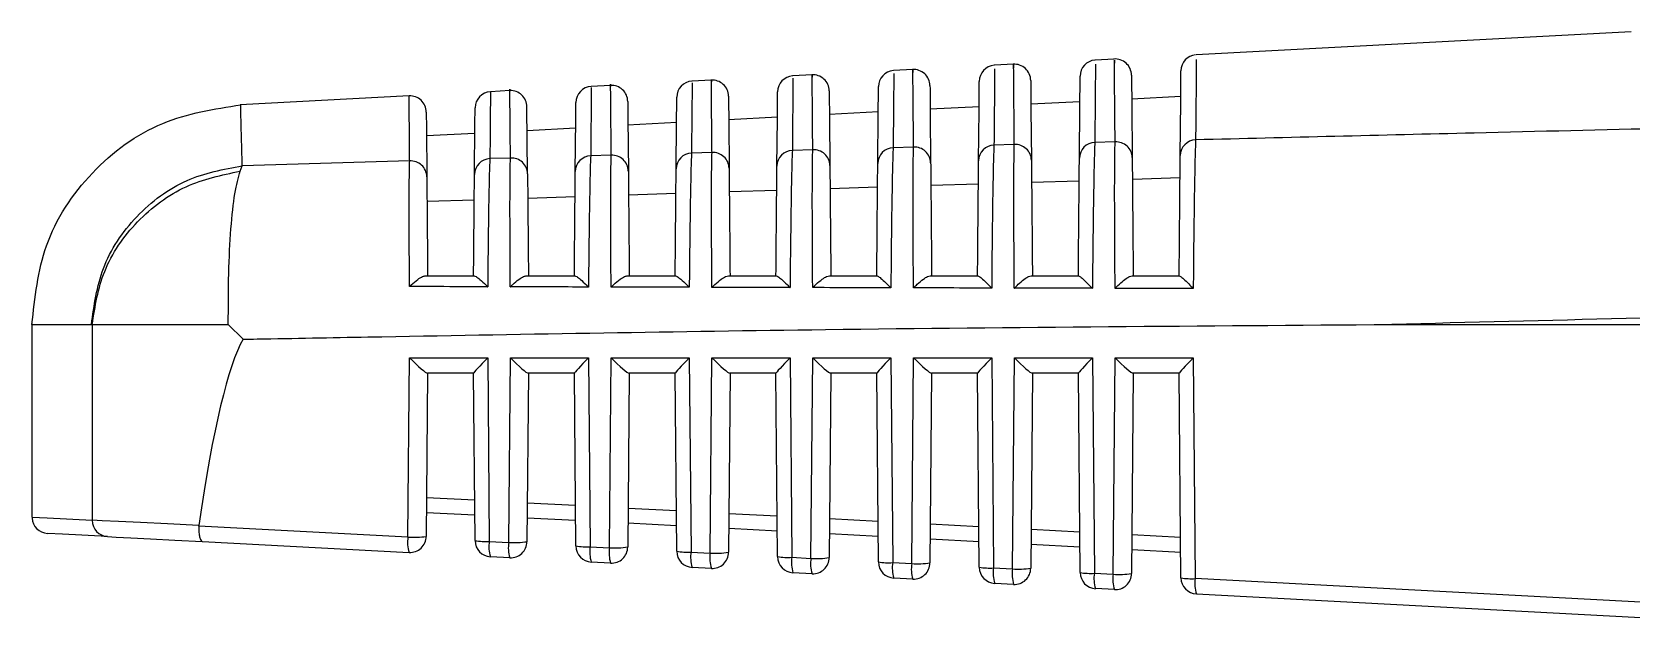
# Model space of a CAD drawing. Extents: x 7 to 113, y 1 to 87.
# Drawn here: x 43.923 to 44.907, y 73.581 to 73.948 of the extents above; entities that cross this region are included whole.
import ezdxf

# ---------------------------------------------------------------- set-up
doc = ezdxf.new("R2010")
doc.units = 0
doc.header["$MEASUREMENT"] = 0
doc.layers.add('OBJECT', color=7, linetype='CONTINUOUS')

msp = doc.modelspace()

# ---------------------------------------------------------------- linework, layer by layer
at = {"layer": 'OBJECT'}
for p, q in [((44.90688, 73.94849), (44.63935, 73.93447)), ((44.46507, 73.92534), (44.45333, 73.92472)), ((44.52703, 73.92859), (44.51534, 73.92797)), ((44.58898, 73.93183), (44.57734, 73.93122)), ((44.27921, 73.9156), (44.26732, 73.91497)), ((44.34116, 73.91885), (44.32932, 73.91822)), ((44.40312, 73.92209), (44.39133, 73.92147)), ((44.15529, 73.9091), (44.0513, 73.90365)), ((44.21725, 73.91235), (44.20531, 73.91173)), ((44.53778, 73.90416), (44.56789, 73.90574)), ((44.59975, 73.90741), (44.62992, 73.90899)), ((44.22815, 73.86114), (44.22779, 73.90245)), ((44.38198, 73.89598), (44.35168, 73.89439)), ((44.44401, 73.89924), (44.41365, 73.89765)), ((44.50604, 73.90249), (44.47562, 73.9009)), ((44.16595, 73.88465), (44.19572, 73.88621)), ((44.22792, 73.8879), (44.25774, 73.88947)), ((44.31995, 73.89273), (44.28971, 73.89114)), ((44.40358, 73.87594), (44.39102, 73.8756)), ((44.46557, 73.87759), (44.45303, 73.87725)), ((44.52756, 73.8792), (44.51504, 73.87888)), ((44.58954, 73.8808), (44.57706, 73.88048)), ((44.05131, 73.86281), (44.05269, 73.86615)), ((44.15564, 73.86911), (44.05269, 73.86615)), ((44.21763, 73.87085), (44.20497, 73.8705)), ((44.27961, 73.87258), (44.26699, 73.87223)), ((44.3416, 73.87427), (44.329, 73.87393)), ((44.56746, 73.8567), (44.5382, 73.85579)), ((44.62948, 73.8586), (44.60018, 73.8577)), ((44.25737, 73.84697), (44.22828, 73.84604)), ((44.31939, 73.84894), (44.29027, 73.84802)), ((44.38141, 73.8509), (44.35225, 73.84998)), ((44.44343, 73.85285), (44.41423, 73.85193)), ((44.50544, 73.85478), (44.47622, 73.85387)), ((44.19536, 73.84499), (44.1663, 73.84405)), ((44.16548, 73.79841), (44.19525, 73.79841)), ((44.22756, 73.79841), (44.25721, 73.79841)), ((44.28963, 73.79841), (44.31917, 73.79841)), ((44.3517, 73.79841), (44.38114, 73.79841)), ((44.41377, 73.79841), (44.44311, 73.79841)), ((44.47584, 73.79841), (44.50508, 73.79841)), ((44.5379, 73.79841), (44.56706, 73.79841)), ((44.59996, 73.79841), (44.62904, 73.79841)), ((43.92332, 73.7688), (43.92332, 73.64979)), ((43.95994, 73.76841), (43.96039, 73.76841)), ((43.96039, 73.76841), (43.96039, 73.64785)), ((44.04409, 73.76841), (44.05324, 73.75932)), ((44.75968, 73.76841), (45.04824, 73.76841)), ((44.15461, 73.63752), (44.15557, 73.74788)), ((44.15557, 73.74788), (44.20365, 73.74788)), ((44.20365, 73.74788), (44.20463, 73.63488)), ((44.21658, 73.63425), (44.21757, 73.74788)), ((44.21757, 73.74788), (44.26565, 73.74788)), ((44.26565, 73.74788), (44.26666, 73.63161)), ((44.27855, 73.63098), (44.27957, 73.74788)), ((44.27957, 73.74788), (44.32765, 73.74788)), ((44.32765, 73.74788), (44.32869, 73.62833)), ((44.34052, 73.62771), (44.34157, 73.74788)), ((44.34157, 73.74788), (44.38965, 73.74788)), ((44.38965, 73.74788), (44.39072, 73.62506)), ((44.40249, 73.62443), (44.40357, 73.74788)), ((44.40357, 73.74788), (44.45165, 73.74788)), ((44.45165, 73.74788), (44.45275, 73.62178)), ((44.46446, 73.62116), (44.46557, 73.74788)), ((44.46557, 73.74788), (44.51365, 73.74788)), ((44.51365, 73.74788), (44.51478, 73.6185)), ((44.52643, 73.61789), (44.52757, 73.74788)), ((44.52757, 73.74788), (44.57565, 73.74788)), ((44.57565, 73.74788), (44.5768, 73.61523)), ((44.58841, 73.61462), (44.58957, 73.74788)), ((44.58957, 73.74788), (44.63765, 73.74788)), ((44.63765, 73.74788), (44.63883, 73.61195)), ((44.1667, 73.73841), (44.16582, 73.63796)), ((44.19495, 73.73841), (44.16655, 73.73841)), ((44.19585, 73.63532), (44.19495, 73.73843)), ((44.2287, 73.73841), (44.22779, 73.63469)), ((44.25695, 73.73841), (44.22855, 73.73841)), ((44.25788, 73.63204), (44.25695, 73.73843)), ((44.2907, 73.73841), (44.28977, 73.63141)), ((44.31895, 73.73841), (44.29055, 73.73841)), ((44.31991, 73.62877), (44.31895, 73.73843)), ((44.3527, 73.73841), (44.35174, 73.62814)), ((44.38095, 73.73841), (44.35255, 73.73841)), ((44.38194, 73.62549), (44.38095, 73.73843)), ((44.4147, 73.73841), (44.41371, 73.62487)), ((44.44295, 73.73841), (44.41455, 73.73841)), ((44.44396, 73.62222), (44.44295, 73.73843)), ((44.4767, 73.73841), (44.47568, 73.6216)), ((44.50495, 73.73841), (44.47655, 73.73841)), ((44.50599, 73.61894), (44.50495, 73.73843)), ((44.5387, 73.73841), (44.53765, 73.61833)), ((44.56695, 73.73841), (44.53855, 73.73841)), ((44.56802, 73.61567), (44.56695, 73.73843)), ((44.6007, 73.73841), (44.59962, 73.61505)), ((44.62895, 73.73841), (44.60055, 73.73841)), ((44.63005, 73.61239), (44.62895, 73.73843)), ((44.16603, 73.66195), (44.19563, 73.66039)), ((44.228, 73.65868), (44.25766, 73.65712)), ((44.19571, 73.65096), (44.16595, 73.65253)), ((44.25774, 73.64769), (44.22792, 73.64926)), ((44.28998, 73.65541), (44.31969, 73.65384)), ((44.35195, 73.65214), (44.38172, 73.65057)), ((44.41392, 73.64887), (44.44375, 73.64729)), ((44.02592, 73.64432), (44.02595, 73.64467)), ((44.15461, 73.63752), (44.02592, 73.64432)), ((44.31977, 73.64441), (44.28989, 73.64599)), ((44.3818, 73.64113), (44.35186, 73.64272)), ((44.44383, 73.63786), (44.41384, 73.63944)), ((44.47589, 73.64559), (44.50577, 73.64401)), ((44.53786, 73.64232), (44.5678, 73.64074)), ((44.59983, 73.63905), (44.62983, 73.63746)), ((44.02831, 73.63477), (44.1553, 73.62806)), ((44.20463, 73.63488), (44.21658, 73.63425)), ((44.26666, 73.63161), (44.27855, 73.63098)), ((44.50586, 73.63458), (44.47581, 73.63617)), ((44.56789, 73.63131), (44.53778, 73.6329)), ((44.62991, 73.62803), (44.59975, 73.62963)), ((44.21727, 73.62479), (44.20532, 73.62542)), ((44.27924, 73.62152), (44.26735, 73.62214)), ((44.32869, 73.62833), (44.34052, 73.62771)), ((44.39072, 73.62506), (44.40249, 73.62443)), ((44.45275, 73.62178), (44.46446, 73.62116)), ((44.34121, 73.61824), (44.32938, 73.61887)), ((44.40318, 73.61497), (44.39141, 73.61559)), ((44.46515, 73.6117), (44.45344, 73.61232)), ((44.51478, 73.6185), (44.52643, 73.61789)), ((44.5768, 73.61523), (44.58841, 73.61462)), ((45.04737, 73.59038), (44.63883, 73.61195)), ((44.52712, 73.60843), (44.51547, 73.60904)), ((44.5891, 73.60515), (44.57749, 73.60577)), ((44.63952, 73.60249), (45.04832, 73.58091))]:
    msp.add_line(p, q, dxfattribs=at)
at = {"layer": 'OBJECT', "flags": 128}
for points in [[(44.6296, 73.87239), (44.62989, 73.90574), (44.63003, 73.92249), (44.63005, 73.92458)], [(44.44355, 73.86757), (44.44382, 73.89778), (44.44395, 73.91293), (44.44397, 73.91483)], [(44.47568, 73.91544), (44.47569, 73.91354), (44.47583, 73.89829), (44.47609, 73.8679)], [(44.50557, 73.8692), (44.50584, 73.90044), (44.50598, 73.91612), (44.50599, 73.91808)], [(44.53765, 73.91869), (44.53767, 73.91672), (44.5378, 73.90095), (44.53808, 73.86953)], [(44.56758, 73.87081), (44.56786, 73.9031), (44.56801, 73.9193), (44.56802, 73.92133)], [(44.59962, 73.92194), (44.59964, 73.9199), (44.59978, 73.9036), (44.60006, 73.87113)], [(44.25751, 73.86252), (44.25779, 73.89441), (44.25788, 73.90508)], [(44.28976, 73.9057), (44.28976, 73.9057), (44.28986, 73.89497), (44.29014, 73.86287)], [(44.31952, 73.86423), (44.31977, 73.89242), (44.31989, 73.90656), (44.31991, 73.90833)], [(44.35173, 73.90895), (44.35175, 73.90717), (44.35187, 73.89294), (44.35212, 73.86457)], [(44.38154, 73.86591), (44.38179, 73.8951), (44.38192, 73.90975), (44.38194, 73.91158)], [(44.41371, 73.9122), (44.41372, 73.91035), (44.41385, 73.89562), (44.41411, 73.86625)], [(44.16582, 73.89921), (44.16582, 73.89921), (44.16591, 73.88923), (44.16617, 73.85939)], [(44.19549, 73.86079), (44.19576, 73.89154), (44.19585, 73.90183)], [(43.92332, 73.64979), (43.93261, 73.64931), (43.96039, 73.64785)], [(43.96969, 73.63786), (43.94204, 73.63932), (43.9328, 73.63981)], [(44.02595, 73.64467), (44.00677, 73.6456), (43.9901, 73.64641), (43.97651, 73.64707), (43.96649, 73.64755), (43.96039, 73.64785)], [(43.96969, 73.63786), (43.97517, 73.63757), (43.98413, 73.6371), (43.99626, 73.63646), (44.01115, 73.63567), (44.02831, 73.63477)]]:
    msp.add_lwpolyline(points, dxfattribs=at)
at = {"layer": 'OBJECT'}
for centre, radius, start, end in [((44.64005, 73.9245), 0.01, 95.86712, 179.5), ((44.45397, 73.91474), 0.01, 94.74595, 179.5), ((44.46568, 73.91536), 0.01, 0.5, 94.79974), ((44.51599, 73.91799), 0.01, 95.12021, 179.5), ((44.52765, 73.9186), 0.01, 0.5, 95.19451), ((44.57802, 73.92124), 0.01, 95.49392, 179.5), ((44.58962, 73.92185), 0.01, 0.5, 95.5324), ((44.26788, 73.90499), 0.01, 93.61965, 179.5), ((44.27976, 73.90561), 0.01, 0.5, 93.69585), ((44.32991, 73.90824), 0.01, 93.9957, 179.5), ((44.34174, 73.90886), 0.01, 0.5, 94.06115), ((44.39194, 73.91149), 0.01, 94.37112, 179.5), ((44.40371, 73.91211), 0.01, 0.5, 94.44636), ((44.15582, 73.89912), 0.01, 0.5, 93.01384), ((44.20585, 73.90174), 0.01, 93.24296, 179.5), ((44.21779, 73.90237), 0.01, 0.5, 93.31964), ((44.39142, 73.86573), 0.00988, 92.34677, 178.94466), ((44.4042, 73.86605), 0.00991, 1.14426, 93.57143), ((44.45343, 73.86738), 0.00988, 92.3291, 178.92157), ((44.46619, 73.8677), 0.00991, 1.16623, 93.58923), ((44.51544, 73.86901), 0.00987, 92.30337, 178.90566), ((44.52818, 73.86932), 0.0099, 1.18846, 93.60779), ((44.57745, 73.87061), 0.00987, 92.28086, 178.88648), ((44.59017, 73.87092), 0.0099, 1.21032, 93.62748), ((44.63946, 73.87219), 0.00987, 92.25876, 178.866), ((44.15625, 73.85921), 0.00992, 1.05902, 93.49713), ((44.20539, 73.86061), 0.00989, 92.41301, 178.99705), ((44.21824, 73.86096), 0.00992, 1.07988, 93.51507), ((44.2674, 73.86235), 0.00989, 92.39001, 178.98111), ((44.28022, 73.86268), 0.00991, 1.10041, 93.53337), ((44.32941, 73.86405), 0.00989, 92.36891, 178.96324), ((44.34221, 73.86438), 0.00991, 1.12122, 93.55228), ((43.93332, 73.64979), 0.01, 183.57385, 266.97745), ((43.97029, 73.64775), 0.00991, 179.44926, 266.52539), ((44.17474, 73.63423), 0.0204, 170.72578, 197.61406), ((44.15811, 73.69194), 0.05453, 266.31846, 278.13393), ((44.15582, 73.63805), 0.01, 266.97745, 359.5), ((44.20226, 73.6758), 0.04099, 260.99926, 273.3143), ((44.20585, 73.6354), 0.01, 180.5, 266.97745), ((44.22477, 73.63159), 0.0204, 170.72548, 197.61449), ((44.2367, 73.63096), 0.02039, 170.71567, 197.62417), ((44.22008, 73.68867), 0.05453, 266.31856, 278.13382), ((44.21779, 73.63477), 0.01, 266.97745, 359.5), ((44.26429, 73.67252), 0.04098, 260.99904, 273.31643), ((44.26788, 73.63213), 0.01, 180.5, 266.97745), ((44.28679, 73.62832), 0.0204, 170.71951, 197.6168), ((44.29868, 73.62769), 0.0204, 170.71951, 197.6168), ((44.28205, 73.6854), 0.05453, 266.3189, 278.13348), ((44.27977, 73.6315), 0.01, 266.97745, 359.5), ((44.32632, 73.66927), 0.04101, 261.00248, 273.31299), ((44.32991, 73.62885), 0.01, 180.5, 266.97745), ((44.34883, 73.62504), 0.0204, 170.72548, 197.61449), ((44.36065, 73.62442), 0.0204, 170.71951, 197.6168), ((44.34402, 73.68213), 0.05454, 266.31909, 278.13329), ((44.34174, 73.62823), 0.01, 266.97745, 359.5), ((44.38835, 73.66599), 0.041, 261.00056, 273.313), ((44.39194, 73.62558), 0.01, 180.5, 266.97745), ((44.41085, 73.62177), 0.0204, 170.71944, 197.617), ((44.42263, 73.62115), 0.0204, 170.72578, 197.61406), ((44.40599, 73.67885), 0.05453, 266.31846, 278.13393), ((44.40371, 73.62496), 0.01, 266.97745, 359.5), ((44.45038, 73.6627), 0.04098, 260.99926, 273.31621), ((44.45396, 73.6223), 0.01, 180.5, 266.97745), ((44.47289, 73.61849), 0.02041, 170.72621, 197.61363), ((44.48459, 73.61787), 0.0204, 170.71951, 197.6168), ((44.46796, 73.67558), 0.05453, 266.31856, 278.13382), ((44.46568, 73.62168), 0.01, 266.97745, 359.5), ((44.51241, 73.65944), 0.041, 261.00056, 273.313), ((44.51599, 73.61903), 0.01, 180.5, 266.97745), ((44.53491, 73.61522), 0.0204, 170.71921, 197.61723), ((44.54657, 73.6146), 0.0204, 170.71951, 197.6168), ((44.52994, 73.67231), 0.05453, 266.3189, 278.13348), ((44.52765, 73.61841), 0.01, 266.97745, 359.5), ((44.57443, 73.65614), 0.04098, 260.99926, 273.31621), ((44.57802, 73.61575), 0.01, 180.5, 266.97745), ((44.59694, 73.61194), 0.0204, 170.72578, 197.61406), ((44.60854, 73.61133), 0.0204, 170.72578, 197.61406), ((44.59191, 73.66903), 0.05453, 266.31846, 278.13393), ((44.58962, 73.61514), 0.01, 266.97745, 359.5), ((44.63646, 73.65289), 0.041, 261.00225, 273.31321), ((44.64005, 73.61248), 0.01, 180.5, 266.97745), ((44.65896, 73.60866), 0.0204, 170.71921, 197.61723)]:
    msp.add_arc(centre, radius, start, end, dxfattribs=at)
for centre, major_axis, ratio, start_param, end_param in [((49.06667, 71.70591), (19.0675, 0), 0.111038, 1.783132, 1.798644), ((44.07841, 71.47867), (-0.01466, 2.28974), 0.052015, 0.088802, 0.329915), ((44.15679, 73.74841), (-0.00988, 0.00996), 0.087934, 1.536206, 3.054643), ((44.20486, 73.74841), (0.00991, 0.00999), 0.035372, 1.658206, 3.106542), ((44.21879, 73.74841), (-0.00988, 0.00996), 0.087934, 1.536206, 3.054643), ((44.26686, 73.74841), (0.00991, 0.00999), 0.035372, 1.658206, 3.106542), ((44.28079, 73.74841), (-0.00988, 0.00996), 0.087934, 1.536206, 3.054643), ((44.32886, 73.74841), (0.00991, 0.00999), 0.035372, 1.658206, 3.106542), ((44.34279, 73.74841), (-0.00988, 0.00996), 0.087934, 1.536206, 3.054643), ((44.39086, 73.74841), (0.00991, 0.00999), 0.035372, 1.658206, 3.106542), ((44.40479, 73.74841), (-0.00988, 0.00996), 0.087934, 1.536206, 3.054643), ((44.45286, 73.74841), (0.00991, 0.00999), 0.035372, 1.658206, 3.106542), ((44.46679, 73.74841), (-0.00988, 0.00996), 0.087934, 1.536206, 3.054643), ((44.51486, 73.74841), (0.00991, 0.00999), 0.035372, 1.658206, 3.106542), ((44.52879, 73.74841), (-0.00988, 0.00996), 0.087934, 1.536206, 3.054643), ((44.57686, 73.74841), (0.00991, 0.00999), 0.035372, 1.658206, 3.106542), ((44.59079, 73.74841), (-0.00988, 0.00996), 0.087934, 1.536206, 3.054643), ((44.63886, 73.74841), (0.00991, 0.00999), 0.035372, 1.658206, 3.106542)]:
    msp.add_ellipse(centre, major_axis=major_axis, ratio=ratio, start_param=start_param, end_param=end_param, dxfattribs=at)
for points, knots in [([(44.40358, 73.87594), (44.40357, 73.87728), (44.40351, 73.88396), (44.40331, 73.90804), (44.40314, 73.92643), (44.40319, 73.92106), (44.4032, 73.92057)], [0, 0, 0, 0, 0.044163, 0.2208412, 0.9292949, 1, 1, 1, 1]), ([(44.46557, 73.87759), (44.46556, 73.87894), (44.4655, 73.88574), (44.46529, 73.91031), (44.46512, 73.9294), (44.46517, 73.92405), (44.46517, 73.92345)], [0, 0, 0, 0, 0.043381, 0.21693, 0.912835, 1, 1, 1, 1]), ([(44.51545, 73.92576), (44.51544, 73.92497), (44.51543, 73.92322), (44.51518, 73.89461), (44.51504, 73.87888)], [0, 0, 0, 0, 0.450066, 1, 1, 1, 1]), ([(44.52756, 73.8792), (44.52754, 73.88058), (44.52748, 73.88749), (44.52727, 73.91253), (44.52709, 73.93247), (44.52714, 73.92701), (44.52715, 73.92629)], [0, 0, 0, 0, 0.042626, 0.213155, 0.896943, 1, 1, 1, 1]), ([(44.57748, 73.92862), (44.57747, 73.92799), (44.57746, 73.92656), (44.5772, 73.89698), (44.57706, 73.88048)], [0, 0, 0, 0, 0.442331, 1, 1, 1, 1]), ([(44.58954, 73.8808), (44.58953, 73.8822), (44.58947, 73.88921), (44.58925, 73.91474), (44.58907, 73.93542), (44.58911, 73.93), (44.58912, 73.92919)], [0, 0, 0, 0, 0.041896, 0.209506, 0.881584, 1, 1, 1, 1]), ([(44.6395, 73.93149), (44.6395, 73.93101), (44.63949, 73.9299), (44.63922, 73.89933), (44.63907, 73.88205)], [0, 0, 0, 0, 0.434853, 1, 1, 1, 1]), ([(44.21763, 73.87085), (44.21762, 73.87212), (44.21756, 73.87847), (44.21737, 73.9011), (44.21723, 73.91729), (44.21727, 73.91211), (44.21727, 73.91199)], [0, 0, 0, 0, 0.046684, 0.233452, 0.982381, 1, 1, 1, 1]), ([(44.26735, 73.91431), (44.26734, 73.91289), (44.26731, 73.90996), (44.2671, 73.88507), (44.26699, 73.87223)], [0, 0, 0, 0, 0.4838657, 1, 1, 1, 1]), ([(44.27961, 73.87258), (44.2796, 73.87387), (44.27955, 73.88033), (44.27935, 73.90344), (44.2792, 73.92035), (44.27924, 73.9151), (44.27925, 73.91485)], [0, 0, 0, 0, 0.045813, 0.2290934, 0.9640331, 1, 1, 1, 1]), ([(44.32938, 73.91717), (44.32937, 73.91591), (44.32934, 73.91326), (44.32912, 73.88747), (44.329, 73.87393)], [0, 0, 0, 0, 0.4749556, 1, 1, 1, 1]), ([(44.3416, 73.87427), (44.34159, 73.87559), (44.34153, 73.88216), (44.34133, 73.90576), (44.34117, 73.92334), (44.34122, 73.91808), (44.34122, 73.91772)], [0, 0, 0, 0, 0.0449735, 0.2248924, 0.9463482, 1, 1, 1, 1]), ([(44.3914, 73.92003), (44.39139, 73.91893), (44.39137, 73.91658), (44.39114, 73.88986), (44.39102, 73.8756)], [0, 0, 0, 0, 0.4663633, 1, 1, 1, 1]), ([(44.45343, 73.92289), (44.45342, 73.92195), (44.4534, 73.9199), (44.45316, 73.89224), (44.45303, 73.87725)], [0, 0, 0, 0, 0.458072, 1, 1, 1, 1]), ([(44.15564, 73.86911), (44.15563, 73.87035), (44.15558, 73.87657), (44.15538, 73.89979), (44.15533, 73.90494), (44.1553, 73.90906)], [0, 0, 0, 0, 0.047591, 0.237986, 1, 1, 1, 1]), ([(44.20533, 73.91144), (44.20531, 73.90987), (44.20529, 73.90667), (44.20508, 73.88267), (44.20497, 73.8705)], [0, 0, 0, 0, 0.493112, 1, 1, 1, 1]), ([(43.92332, 73.76841), (43.92509, 73.78492), (43.92876, 73.81921), (43.9582, 73.86385), (44.00124, 73.89559), (44.03529, 73.90105), (44.05169, 73.90367)], [0, 0, 0, 0, 0.240773, 0.5, 0.759226, 1, 1, 1, 1]), ([(44.05269, 73.86615), (44.0524, 73.87701), (44.05181, 73.89891), (44.05173, 73.90208), (44.05169, 73.90367)], [0, 0, 0, 0, 0.496376, 1, 1, 1, 1]), ([(45.04832, 73.8918), (44.969, 73.88998), (44.83258, 73.88686), (44.69617, 73.88347), (44.63907, 73.88205)], [0, 0, 0, 0, 0.58145, 1, 1, 1, 1]), ([(44.39102, 73.8756), (44.39094, 73.87392), (44.39071, 73.86883), (44.39032, 73.85081), (44.38994, 73.82408), (44.38972, 73.80289), (44.38964, 73.79356), (44.38962, 73.79113)], [0, 0, 0, 0, 0.1541427, 0.4649256, 0.7752224, 0.9413264, 1, 1, 1, 1]), ([(44.40354, 73.79109), (44.40352, 73.79354), (44.40346, 73.80239), (44.40334, 73.82311), (44.40328, 73.84965), (44.40338, 73.8686), (44.40353, 73.874), (44.40358, 73.87594)], [0, 0, 0, 0, 0.058731, 0.212374, 0.519887, 0.827778, 1, 1, 1, 1]), ([(44.45303, 73.87725), (44.45296, 73.87555), (44.45273, 73.87039), (44.45233, 73.85227), (44.45195, 73.8251), (44.45172, 73.80333), (44.45164, 73.79346), (44.45162, 73.79097)], [0, 0, 0, 0, 0.1523344, 0.4594619, 0.7661097, 0.9410542, 1, 1, 1, 1]), ([(44.46554, 73.79094), (44.46552, 73.79344), (44.46545, 73.80237), (44.46533, 73.82326), (44.46527, 73.85012), (44.46536, 73.86981), (44.46551, 73.87547), (44.46557, 73.87759)], [0, 0, 0, 0, 0.059002, 0.210856, 0.514734, 0.818981, 1, 1, 1, 1]), ([(44.51504, 73.87888), (44.51497, 73.87715), (44.51474, 73.87193), (44.51434, 73.85371), (44.51396, 73.8261), (44.51373, 73.80376), (44.51364, 73.79336), (44.51362, 73.79082)], [0, 0, 0, 0, 0.150604, 0.454245, 0.75741, 0.940779, 1, 1, 1, 1]), ([(44.52754, 73.79078), (44.52752, 73.79333), (44.52745, 73.80234), (44.52732, 73.82341), (44.52725, 73.85057), (44.52734, 73.87099), (44.5275, 73.87691), (44.52756, 73.8792)], [0, 0, 0, 0, 0.059276, 0.209421, 0.509831, 0.810599, 1, 1, 1, 1]), ([(44.57706, 73.88048), (44.57698, 73.87873), (44.57676, 73.87344), (44.57636, 73.85512), (44.57596, 73.82709), (44.57573, 73.80417), (44.57564, 73.79325), (44.57562, 73.79066)], [0, 0, 0, 0, 0.148954, 0.44926, 0.7491, 0.940502, 1, 1, 1, 1]), ([(44.58954, 73.79063), (44.58952, 73.79323), (44.58945, 73.80232), (44.58932, 73.82355), (44.58924, 73.851), (44.58933, 73.87213), (44.58948, 73.87833), (44.58954, 73.8808)], [0, 0, 0, 0, 0.059552, 0.208065, 0.505163, 0.802607, 1, 1, 1, 1]), ([(44.63907, 73.88205), (44.639, 73.88028), (44.63877, 73.87493), (44.63837, 73.85651), (44.63797, 73.82806), (44.63773, 73.80458), (44.63764, 73.79315), (44.63762, 73.79051)], [0, 0, 0, 0, 0.1473771, 0.4444966, 0.7411547, 0.9402224, 1, 1, 1, 1]), ([(43.95994, 73.76841), (43.96154, 73.78013), (43.96484, 73.80444), (43.98627, 73.83626), (44.01694, 73.85934), (44.04106, 73.86393), (44.05269, 73.86615)], [0, 0, 0, 0, 0.24117, 0.5, 0.758828, 1, 1, 1, 1]), ([(44.15554, 73.79174), (44.15553, 73.79397), (44.15547, 73.80246), (44.15537, 73.82238), (44.15534, 73.84754), (44.15546, 73.86349), (44.1556, 73.86785), (44.15564, 73.86911)], [0, 0, 0, 0, 0.057678, 0.219413, 0.543377, 0.867765, 1, 1, 1, 1]), ([(44.20497, 73.8705), (44.2049, 73.86888), (44.20467, 73.86399), (44.20427, 73.84628), (44.20392, 73.82092), (44.20371, 73.80154), (44.20364, 73.79389), (44.20362, 73.79161)], [0, 0, 0, 0, 0.16013, 0.483001, 0.805362, 0.942124, 1, 1, 1, 1]), ([(44.21754, 73.79158), (44.21752, 73.79386), (44.21747, 73.80245), (44.21736, 73.82258), (44.21732, 73.8481), (44.21744, 73.86481), (44.21758, 73.86943), (44.21763, 73.87085)], [0, 0, 0, 0, 0.0579362, 0.2174947, 0.53703, 0.8569756, 1, 1, 1, 1]), ([(44.26699, 73.87223), (44.26691, 73.87058), (44.26669, 73.86563), (44.26629, 73.84781), (44.26592, 73.82199), (44.26571, 73.802), (44.26564, 73.79378), (44.26562, 73.79145)], [0, 0, 0, 0, 0.158036, 0.476676, 0.794816, 0.94186, 1, 1, 1, 1]), ([(44.27954, 73.79141), (44.27952, 73.79375), (44.27946, 73.80243), (44.27935, 73.82277), (44.27931, 73.84864), (44.27942, 73.86611), (44.27957, 73.87098), (44.27961, 73.87258)], [0, 0, 0, 0, 0.058197, 0.215686, 0.531014, 0.846742, 1, 1, 1, 1]), ([(44.329, 73.87393), (44.32893, 73.87226), (44.3287, 73.86724), (44.3283, 73.84933), (44.32793, 73.82305), (44.32772, 73.80245), (44.32764, 73.79367), (44.32762, 73.79129)], [0, 0, 0, 0, 0.1560423, 0.4706588, 0.7847806, 0.9415952, 1, 1, 1, 1]), ([(44.34154, 73.79125), (44.34152, 73.79365), (44.34146, 73.80241), (44.34135, 73.82294), (44.34129, 73.84915), (44.3414, 73.86737), (44.34155, 73.87251), (44.3416, 73.87427)], [0, 0, 0, 0, 0.058464, 0.213982, 0.525308, 0.837022, 1, 1, 1, 1]), ([(44.38095, 73.79841), (44.38105, 73.80938), (44.38124, 73.83133), (44.38145, 73.8553), (44.38151, 73.86242), (44.38154, 73.86591)], [0, 0, 0, 0, 0.3376753, 0.675297, 1, 1, 1, 1]), ([(44.41411, 73.86625), (44.41414, 73.86251), (44.41421, 73.85503), (44.41442, 73.83039), (44.41461, 73.80883), (44.4147, 73.79841)], [0, 0, 0, 0, 0.340602, 0.681277, 1, 1, 1, 1]), ([(44.44295, 73.79841), (44.44305, 73.80947), (44.44324, 73.8316), (44.44346, 73.85641), (44.44352, 73.86385), (44.44355, 73.86757)], [0, 0, 0, 0, 0.333137, 0.666223, 1, 1, 1, 1]), ([(44.47609, 73.8679), (44.47613, 73.86412), (44.47619, 73.85656), (44.47641, 73.8315), (44.4766, 73.80934), (44.4767, 73.79841)], [0, 0, 0, 0, 0.336122, 0.672317, 1, 1, 1, 1]), ([(44.50495, 73.79841), (44.50505, 73.80956), (44.50524, 73.83186), (44.50547, 73.85748), (44.50553, 73.86524), (44.50557, 73.8692)], [0, 0, 0, 0, 0.328834, 0.657618, 1, 1, 1, 1]), ([(44.53808, 73.86953), (44.53811, 73.86571), (44.53818, 73.85807), (44.5384, 73.83259), (44.5386, 73.80985), (44.5387, 73.79841)], [0, 0, 0, 0, 0.331872, 0.663816, 1, 1, 1, 1]), ([(44.56695, 73.79841), (44.56705, 73.80964), (44.56724, 73.8321), (44.56748, 73.85854), (44.56755, 73.86661), (44.56758, 73.87081)], [0, 0, 0, 0, 0.324748, 0.649449, 1, 1, 1, 1]), ([(44.60006, 73.87113), (44.6001, 73.86727), (44.60017, 73.85954), (44.60039, 73.83366), (44.6006, 73.81035), (44.6007, 73.79841)], [0, 0, 0, 0, 0.327832, 0.655734, 1, 1, 1, 1]), ([(44.62895, 73.79841), (44.62905, 73.80972), (44.62925, 73.83233), (44.62948, 73.85956), (44.62956, 73.86796), (44.6296, 73.87239)], [0, 0, 0, 0, 0.3208634, 0.6416822, 1, 1, 1, 1]), ([(43.96039, 73.76841), (43.96214, 73.77954), (43.96577, 73.80258), (43.98682, 73.83292), (44.01658, 73.85534), (44.04, 73.86038), (44.05131, 73.86281)], [0, 0, 0, 0, 0.241561, 0.499999, 0.758437, 1, 1, 1, 1]), ([(44.04409, 73.76841), (44.0441, 73.7791), (44.04412, 73.80048), (44.04559, 73.82809), (44.04794, 73.85045), (44.05019, 73.85869), (44.05131, 73.86281)], [0, 0, 0, 0, 0.2499997, 0.4999993, 0.7500001, 1, 1, 1, 1]), ([(44.16617, 73.85939), (44.1662, 73.85581), (44.16626, 73.84866), (44.16646, 73.82577), (44.16663, 73.80669), (44.1667, 73.79841)], [0, 0, 0, 0, 0.361187, 0.722454, 1, 1, 1, 1]), ([(44.19495, 73.79841), (44.19504, 73.80908), (44.19523, 73.83042), (44.19542, 73.85181), (44.19547, 73.85798), (44.19549, 73.86079)], [0, 0, 0, 0, 0.352893, 0.705725, 1, 1, 1, 1]), ([(44.22815, 73.86114), (44.22818, 73.85753), (44.22825, 73.85029), (44.22845, 73.82695), (44.22862, 73.80724), (44.2287, 73.79841)], [0, 0, 0, 0, 0.355594, 0.711265, 1, 1, 1, 1]), ([(44.25695, 73.79841), (44.25704, 73.80918), (44.25723, 73.83074), (44.25743, 73.853), (44.25748, 73.85949), (44.25751, 73.86252)], [0, 0, 0, 0, 0.34753, 0.695002, 1, 1, 1, 1]), ([(44.29014, 73.86287), (44.29017, 73.85921), (44.29023, 73.8519), (44.29044, 73.82812), (44.29062, 73.80778), (44.2907, 73.79841)], [0, 0, 0, 0, 0.3503156, 0.7007065, 1, 1, 1, 1]), ([(44.31895, 73.79841), (44.31905, 73.80929), (44.31924, 73.83104), (44.31944, 73.85417), (44.3195, 73.86097), (44.31952, 73.86423)], [0, 0, 0, 0, 0.342466, 0.684876, 1, 1, 1, 1]), ([(44.35212, 73.86457), (44.35215, 73.86088), (44.35222, 73.85348), (44.35243, 73.82926), (44.35261, 73.80831), (44.3527, 73.79841)], [0, 0, 0, 0, 0.345326, 0.690724, 1, 1, 1, 1]), ([(44.15554, 73.79174), (44.15557, 73.79177), (44.15592, 73.79212), (44.1576, 73.79375), (44.16034, 73.79605), (44.16349, 73.79803), (44.16486, 73.79829), (44.16548, 73.79841)], [0, 0, 0, 0, 0.008654, 0.099988, 0.471215, 0.763091, 1, 1, 1, 1]), ([(44.19525, 73.79841), (44.19561, 73.79829), (44.19645, 73.79803), (44.19905, 73.796), (44.20158, 73.79364), (44.20326, 73.79198), (44.20359, 73.79164), (44.20362, 73.79161)], [0, 0, 0, 0, 0.229449, 0.521602, 0.905435, 0.991712, 1, 1, 1, 1]), ([(44.21754, 73.79158), (44.21757, 73.79161), (44.21801, 73.79205), (44.21976, 73.79374), (44.22256, 73.79609), (44.22564, 73.79804), (44.22696, 73.79829), (44.22756, 73.79841)], [0, 0, 0, 0, 0.008542, 0.122923, 0.485792, 0.769311, 1, 1, 1, 1]), ([(44.25721, 73.79841), (44.25755, 73.79829), (44.25833, 73.79804), (44.26085, 73.79605), (44.26342, 73.79365), (44.26516, 73.79191), (44.26559, 73.79148), (44.26562, 73.79145)], [0, 0, 0, 0, 0.22327, 0.506267, 0.88029, 0.991786, 1, 1, 1, 1]), ([(44.27954, 73.79141), (44.27957, 73.79144), (44.28009, 73.79197), (44.28192, 73.79374), (44.28476, 73.79613), (44.28778, 73.79805), (44.28906, 73.7983), (44.28963, 73.79841)], [0, 0, 0, 0, 0.008435, 0.145045, 0.499687, 0.77523, 1, 1, 1, 1]), ([(44.31917, 73.79841), (44.31949, 73.7983), (44.32023, 73.79805), (44.32266, 73.7961), (44.32526, 73.79366), (44.32707, 73.79185), (44.32759, 73.79132), (44.32762, 73.79129)], [0, 0, 0, 0, 0.217462, 0.491763, 0.856162, 0.991897, 1, 1, 1, 1]), ([(44.34154, 73.79125), (44.34157, 73.79128), (44.34218, 73.7919), (44.34408, 73.79374), (44.34697, 73.79617), (44.34992, 73.79806), (44.35115, 73.7983), (44.3517, 73.79841)], [0, 0, 0, 0, 0.0083397, 0.1664076, 0.5129726, 0.7808605, 1, 1, 1, 1]), ([(44.38114, 73.79841), (44.38144, 73.7983), (44.38213, 73.79805), (44.38448, 73.79614), (44.3871, 73.79368), (44.38898, 73.79178), (44.38959, 73.79116), (44.38962, 73.79113)], [0, 0, 0, 0, 0.211945, 0.477994, 0.832959, 0.991973, 1, 1, 1, 1]), ([(44.40354, 73.79109), (44.40357, 73.79112), (44.40426, 73.79183), (44.40623, 73.79375), (44.40916, 73.79621), (44.41205, 73.79806), (44.41324, 73.7983), (44.41377, 73.79841)], [0, 0, 0, 0, 0.0082328, 0.187014, 0.5256428, 0.7861956, 1, 1, 1, 1]), ([(44.44311, 73.79841), (44.44339, 73.7983), (44.44403, 73.79806), (44.44631, 73.79619), (44.44894, 73.79369), (44.45089, 73.79172), (44.45159, 73.791), (44.45162, 73.79097)], [0, 0, 0, 0, 0.2067549, 0.4649306, 0.8107333, 0.9920503, 1, 1, 1, 1]), ([(44.46554, 73.79094), (44.46557, 73.79097), (44.46634, 73.79176), (44.46838, 73.79375), (44.47136, 73.79624), (44.47418, 73.79807), (44.47532, 73.7983), (44.47584, 73.79841)], [0, 0, 0, 0, 0.008151, 0.206913, 0.537757, 0.791264, 1, 1, 1, 1]), ([(44.50508, 73.79841), (44.50535, 73.7983), (44.50594, 73.79807), (44.50814, 73.79623), (44.5108, 73.7937), (44.5128, 73.79166), (44.51359, 73.79085), (44.51362, 73.79082)], [0, 0, 0, 0, 0.201833, 0.452548, 0.789383, 0.992118, 1, 1, 1, 1]), ([(44.52754, 73.79078), (44.52757, 73.79081), (44.52864, 73.79191), (44.53093, 73.79412), (44.53392, 73.79654), (44.53642, 73.7981), (44.5374, 73.7983), (44.5379, 73.79841)], [0, 0, 0, 0, 0.008059, 0.282723, 0.5938, 0.796114, 1, 1, 1, 1]), ([(44.56706, 73.79841), (44.5673, 73.7983), (44.56785, 73.79808), (44.56998, 73.79628), (44.57265, 73.79371), (44.57472, 73.7916), (44.57559, 73.79069), (44.57562, 73.79066)], [0, 0, 0, 0, 0.197186, 0.440794, 0.768921, 0.992186, 1, 1, 1, 1]), ([(44.58954, 73.79063), (44.58957, 73.79066), (44.59071, 73.79183), (44.59307, 73.79412), (44.59609, 73.79657), (44.59853, 73.79811), (44.59948, 73.79831), (44.59996, 73.79841)], [0, 0, 0, 0, 0.007981, 0.2991024, 0.6029171, 0.8007069, 1, 1, 1, 1]), ([(44.62904, 73.79841), (44.62926, 73.79831), (44.62977, 73.79808), (44.63182, 73.79632), (44.63451, 73.79372), (44.63664, 73.79153), (44.63759, 73.79054), (44.63762, 73.79051)], [0, 0, 0, 0, 0.192784, 0.429644, 0.749307, 0.992251, 1, 1, 1, 1]), ([(44.20362, 73.79161), (44.19701, 73.79163), (44.18098, 73.79167), (44.16496, 73.79172), (44.15554, 73.79174)], [0, 0, 0, 0, 0.412318, 1, 1, 1, 1]), ([(44.26562, 73.79145), (44.25901, 73.79147), (44.24298, 73.79151), (44.22696, 73.79155), (44.21754, 73.79158)], [0, 0, 0, 0, 0.412358, 1, 1, 1, 1]), ([(44.32762, 73.79129), (44.32101, 73.79131), (44.30498, 73.79135), (44.28896, 73.79139), (44.27954, 73.79141)], [0, 0, 0, 0, 0.412395, 1, 1, 1, 1]), ([(44.38962, 73.79113), (44.38301, 73.79115), (44.36698, 73.79119), (44.35095, 73.79123), (44.34154, 73.79125)], [0, 0, 0, 0, 0.41243, 1, 1, 1, 1]), ([(44.45162, 73.79097), (44.44501, 73.79099), (44.42898, 73.79103), (44.41295, 73.79107), (44.40354, 73.79109)], [0, 0, 0, 0, 0.4124608, 1, 1, 1, 1]), ([(44.51362, 73.79082), (44.50701, 73.79083), (44.49098, 73.79087), (44.47495, 73.79091), (44.46554, 73.79094)], [0, 0, 0, 0, 0.412499, 1, 1, 1, 1]), ([(44.57562, 73.79066), (44.56901, 73.79068), (44.55298, 73.79072), (44.53695, 73.79076), (44.52754, 73.79078)], [0, 0, 0, 0, 0.412524, 1, 1, 1, 1]), ([(44.63762, 73.79051), (44.63101, 73.79053), (44.61498, 73.79057), (44.59895, 73.79061), (44.58954, 73.79063)], [0, 0, 0, 0, 0.412558, 1, 1, 1, 1]), ([(43.92332, 73.76841), (43.92486, 73.76841), (43.92793, 73.76841), (43.94927, 73.76841), (43.95994, 73.76841)], [0, 0, 0, 0, 0.5, 1, 1, 1, 1]), ([(43.96039, 73.76841), (43.96323, 73.76841), (43.96893, 73.76841), (43.9881, 73.76841), (44.01322, 73.76841), (44.0338, 73.76841), (44.04409, 73.76841)], [0, 0, 0, 0, 0.250001, 0.499999, 0.750001, 1, 1, 1, 1]), ([(44.05324, 73.75932), (44.05893, 73.75942), (44.08735, 73.75996), (44.20675, 73.76216), (44.43653, 73.76616), (44.6436, 73.7676), (44.75968, 73.76841)], [0, 0, 0, 0, 0.024148, 0.120739, 0.507103, 1, 1, 1, 1]), ([(44.02592, 73.64432), (44.02591, 73.64321), (44.02589, 73.641), (44.02628, 73.63811), (44.02692, 73.63595), (44.02763, 73.63497), (44.02812, 73.63478), (44.02829, 73.63477), (44.02831, 73.63477)], [0, 0, 0, 0, 0.2192768, 0.4385033, 0.6592408, 0.8829816, 0.9858182, 1, 1, 1, 1])]:
    msp.add_open_spline(points, degree=3, knots=knots, dxfattribs=at)

doc.saveas('drawing.dxf')
